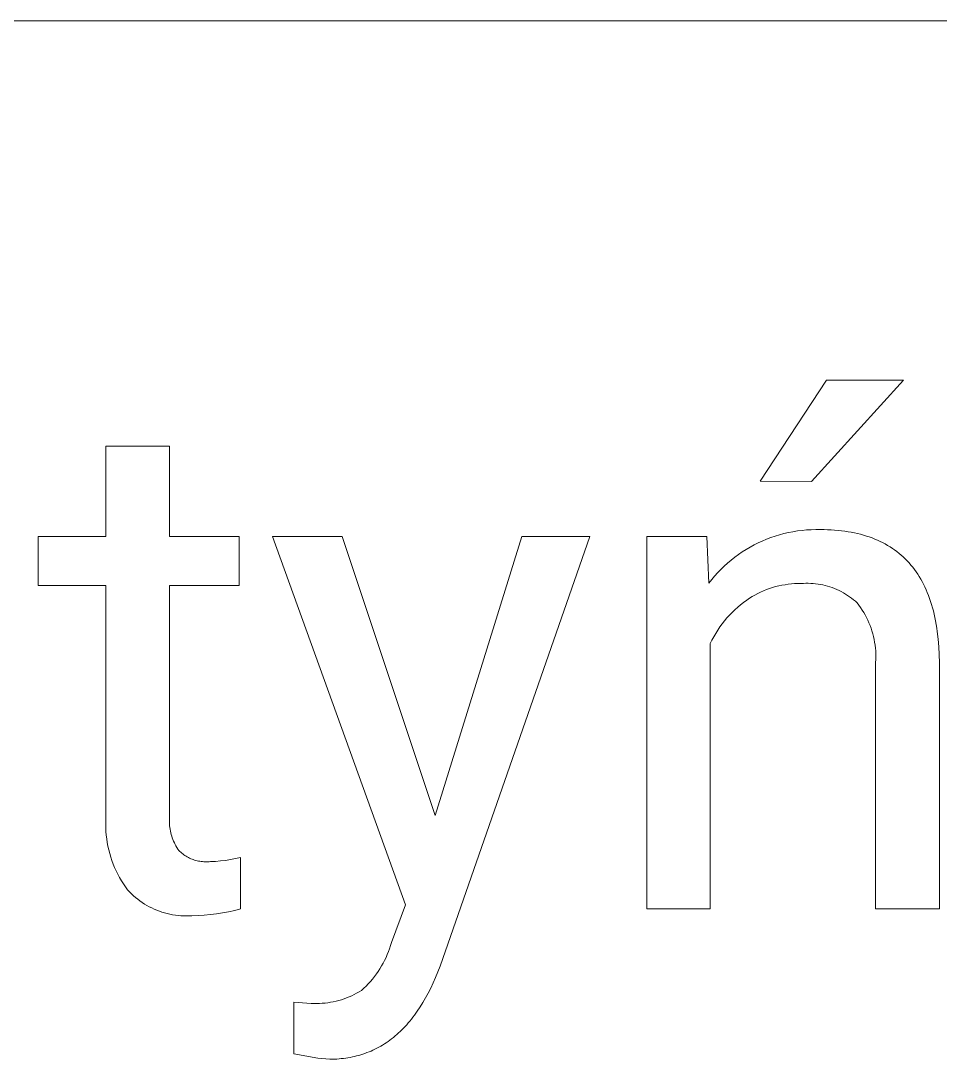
# Model space of a CAD drawing. Header units: millimetres. Extents: x 1102 to 5170, y 19 to 2862.
# Drawn here: x 4417.7 to 4488.4, y 394.4 to 474.3 of the extents above; entities that cross this region are included whole.
import ezdxf

# ---------------------------------------------------------------- set-up
doc = ezdxf.new("R2010")
doc.units = ezdxf.units.MM
doc.header["$MEASUREMENT"] = 0
doc.layers.add('Domyślny', color=7, linetype='Continuous', true_color=0x000000)

msp = doc.modelspace()

# ---------------------------------------------------------------- linework, layer by layer
at = {"layer": 'Domyślny', "color": 18, "lineweight": 15, "true_color": 0x000000}
for p, q in [((5166.084, 474.265), (3632.565, 474.265)), ((4474.551, 438.868), (4479.658, 446.63)), ((4485.578, 446.63), (4478.493, 438.854)), ((4479.658, 446.63), (4485.578, 446.63)), ((4424.231, 434.614), (4424.231, 441.55)), ((4424.231, 441.55), (4429.122, 441.55)), ((4429.122, 441.55), (4429.122, 434.614)), ((4478.493, 438.854), (4474.551, 438.868)), ((4478.126, 435.117), (4478.478, 435.137)), ((4478.478, 435.137), (4478.831, 435.146)), ((4478.831, 435.146), (4479.184, 435.142)), ((4479.184, 435.142), (4479.465, 435.14)), ((4479.465, 435.14), (4479.741, 435.132)), ((4479.741, 435.132), (4480.014, 435.12)), ((4419.016, 430.835), (4419.016, 434.614)), ((4419.016, 434.614), (4424.231, 434.614)), ((4429.122, 434.614), (4434.473, 434.614)), ((4434.473, 434.614), (4434.473, 430.835)), ((4447.271, 406.305), (4437.057, 434.618)), ((4437.057, 434.618), (4442.408, 434.618)), ((4442.408, 434.618), (4449.547, 413.16)), ((4449.547, 413.16), (4456.212, 434.618)), ((4461.455, 434.618), (4449.94, 401.578)), ((4456.212, 434.618), (4461.455, 434.618)), ((4465.826, 405.99), (4465.826, 434.614)), ((4465.826, 434.614), (4470.446, 434.614)), ((4470.446, 434.614), (4470.608, 431.024)), ((4474.719, 434.267), (4475.044, 434.403)), ((4475.044, 434.403), (4475.374, 434.529)), ((4475.374, 434.529), (4475.708, 434.643)), ((4475.708, 434.643), (4476.046, 434.745)), ((4476.046, 434.745), (4476.386, 434.836)), ((4476.386, 434.836), (4476.73, 434.916)), ((4476.73, 434.916), (4477.076, 434.984)), ((4477.076, 434.984), (4477.425, 435.04)), ((4477.425, 435.04), (4477.775, 435.084)), ((4477.775, 435.084), (4478.126, 435.117)), ((4480.014, 435.12), (4480.281, 435.102)), ((4480.281, 435.102), (4480.545, 435.08)), ((4480.545, 435.08), (4480.804, 435.052)), ((4480.804, 435.052), (4481.059, 435.02)), ((4481.059, 435.02), (4481.31, 434.982)), ((4481.31, 434.982), (4481.556, 434.94)), ((4481.556, 434.94), (4481.797, 434.892)), ((4481.797, 434.892), (4482.035, 434.84)), ((4482.035, 434.84), (4482.268, 434.782)), ((4482.268, 434.782), (4482.496, 434.72)), ((4482.496, 434.72), (4482.72, 434.652)), ((4482.72, 434.652), (4482.94, 434.58)), ((4482.94, 434.58), (4483.156, 434.502)), ((4483.156, 434.502), (4483.367, 434.42)), ((4483.367, 434.42), (4483.574, 434.332)), ((4483.574, 434.332), (4483.776, 434.24)), ((4473.171, 433.424), (4473.469, 433.614)), ((4473.469, 433.614), (4473.773, 433.793)), ((4473.773, 433.793), (4474.083, 433.961)), ((4474.083, 433.961), (4474.398, 434.12)), ((4474.398, 434.12), (4474.719, 434.267)), ((4483.776, 434.24), (4483.974, 434.142)), ((4483.974, 434.142), (4484.167, 434.04)), ((4484.167, 434.04), (4484.357, 433.932)), ((4484.357, 433.932), (4484.541, 433.82)), ((4484.541, 433.82), (4484.722, 433.702)), ((4484.722, 433.702), (4484.898, 433.58)), ((4484.898, 433.58), (4485.07, 433.452)), ((4472.05, 432.57), (4472.319, 432.798)), ((4472.319, 432.798), (4472.596, 433.016)), ((4472.596, 433.016), (4472.88, 433.225)), ((4472.88, 433.225), (4473.171, 433.424)), ((4485.07, 433.452), (4485.237, 433.32)), ((4485.237, 433.32), (4485.4, 433.182)), ((4485.4, 433.182), (4485.558, 433.04)), ((4485.558, 433.04), (4485.713, 432.892)), ((4485.713, 432.892), (4485.862, 432.74)), ((4485.862, 432.74), (4486.008, 432.582)), ((4471.29, 431.834), (4471.535, 432.088)), ((4471.535, 432.088), (4471.788, 432.333)), ((4471.788, 432.333), (4472.05, 432.57)), ((4486.008, 432.582), (4486.149, 432.42)), ((4486.149, 432.42), (4486.285, 432.252)), ((4486.285, 432.252), (4486.418, 432.08)), ((4486.418, 432.08), (4486.545, 431.902)), ((4470.608, 431.024), (4470.826, 431.302)), ((4470.826, 431.302), (4471.054, 431.572)), ((4471.054, 431.572), (4471.29, 431.834)), ((4486.545, 431.902), (4486.669, 431.719)), ((4486.669, 431.719), (4486.788, 431.532)), ((4486.788, 431.532), (4486.903, 431.339)), ((4486.903, 431.339), (4487.013, 431.142)), ((4487.013, 431.142), (4487.119, 430.939)), ((4424.231, 430.835), (4419.016, 430.835)), ((4424.231, 413.075), (4424.231, 430.835)), ((4434.473, 430.835), (4429.122, 430.835)), ((4429.122, 430.835), (4429.122, 413.061)), ((4474.812, 430.438), (4474.587, 430.338)), ((4475.041, 430.53), (4474.812, 430.438)), ((4475.272, 430.614), (4475.041, 430.53)), ((4475.507, 430.69), (4475.272, 430.614)), ((4475.744, 430.758), (4475.507, 430.69)), ((4475.983, 430.817), (4475.744, 430.758)), ((4476.224, 430.868), (4475.983, 430.817)), ((4476.466, 430.911), (4476.224, 430.868)), ((4476.71, 430.945), (4476.466, 430.911)), ((4476.955, 430.971), (4476.71, 430.945)), ((4477.201, 430.988), (4476.955, 430.971)), ((4477.447, 430.997), (4477.201, 430.988)), ((4477.693, 430.997), (4477.447, 430.997)), ((4477.881, 431.01), (4477.693, 430.997)), ((4478.069, 431.017), (4477.881, 431.01)), ((4478.258, 431.018), (4478.069, 431.017)), ((4478.446, 431.012), (4478.258, 431.018)), ((4478.634, 431), (4478.446, 431.012)), ((4478.821, 430.982), (4478.634, 431)), ((4479.008, 430.958), (4478.821, 430.982)), ((4479.194, 430.927), (4479.008, 430.958)), ((4479.378, 430.89), (4479.194, 430.927)), ((4479.562, 430.847), (4479.378, 430.89)), ((4479.743, 430.797), (4479.562, 430.847)), ((4479.923, 430.742), (4479.743, 430.797)), ((4480.101, 430.681), (4479.923, 430.742)), ((4480.277, 430.613), (4480.101, 430.681)), ((4480.451, 430.54), (4480.277, 430.613)), ((4480.622, 430.461), (4480.451, 430.54)), ((4480.79, 430.376), (4480.622, 430.461)), ((4480.955, 430.286), (4480.79, 430.376)), ((4487.119, 430.939), (4487.22, 430.732)), ((4487.22, 430.732), (4487.317, 430.519)), ((4487.317, 430.519), (4487.41, 430.302)), ((4473.284, 429.55), (4473.054, 429.369)), ((4473.521, 429.724), (4473.284, 429.55)), ((4473.725, 429.861), (4473.521, 429.724)), ((4473.935, 429.991), (4473.725, 429.861)), ((4474.148, 430.114), (4473.935, 429.991)), ((4474.366, 430.23), (4474.148, 430.114)), ((4474.587, 430.338), (4474.366, 430.23)), ((4481.117, 430.19), (4480.955, 430.286)), ((4481.276, 430.089), (4481.117, 430.19)), ((4481.432, 429.983), (4481.276, 430.089)), ((4481.583, 429.871), (4481.432, 429.983)), ((4481.731, 429.755), (4481.583, 429.871)), ((4481.875, 429.633), (4481.731, 429.755)), ((4482.015, 429.507), (4481.875, 429.633)), ((4487.41, 430.302), (4487.498, 430.079)), ((4487.498, 430.079), (4487.582, 429.852)), ((4487.582, 429.852), (4487.662, 429.619)), ((4487.662, 429.619), (4487.737, 429.382)), ((4472.401, 428.778), (4472.197, 428.567)), ((4472.612, 428.982), (4472.401, 428.778)), ((4472.829, 429.179), (4472.612, 428.982)), ((4473.054, 429.369), (4472.829, 429.179)), ((4482.15, 429.33), (4482.015, 429.507)), ((4482.28, 429.148), (4482.15, 429.33)), ((4482.403, 428.963), (4482.28, 429.148)), ((4482.52, 428.773), (4482.403, 428.963)), ((4482.631, 428.579), (4482.52, 428.773)), ((4487.737, 429.382), (4487.808, 429.139)), ((4487.808, 429.139), (4487.874, 428.892)), ((4487.874, 428.892), (4487.936, 428.639)), ((4471.811, 428.125), (4471.63, 427.894)), ((4472, 428.349), (4471.811, 428.125)), ((4472.197, 428.567), (4472, 428.349)), ((4482.735, 428.382), (4482.631, 428.579)), ((4482.832, 428.182), (4482.735, 428.382)), ((4482.923, 427.978), (4482.832, 428.182)), ((4483.006, 427.771), (4482.923, 427.978)), ((4487.936, 428.639), (4487.994, 428.382)), ((4487.994, 428.382), (4488.047, 428.119)), ((4488.047, 428.119), (4488.096, 427.851)), ((4471.135, 427.166), (4470.987, 426.912)), ((4471.292, 427.414), (4471.135, 427.166)), ((4471.457, 427.657), (4471.292, 427.414)), ((4471.63, 427.894), (4471.457, 427.657)), ((4483.083, 427.562), (4483.006, 427.771)), ((4483.153, 427.35), (4483.083, 427.562)), ((4483.215, 427.136), (4483.153, 427.35)), ((4488.096, 427.851), (4488.14, 427.579)), ((4488.14, 427.579), (4488.18, 427.301)), ((4488.18, 427.301), (4488.247, 426.731)), ((4470.847, 426.654), (4470.717, 426.391)), ((4470.717, 426.391), (4470.717, 405.99)), ((4470.987, 426.912), (4470.847, 426.654)), ((4483.271, 426.92), (4483.215, 427.136)), ((4483.319, 426.703), (4483.271, 426.92)), ((4483.36, 426.483), (4483.319, 426.703)), ((4483.393, 426.263), (4483.36, 426.483)), ((4488.247, 426.731), (4488.296, 426.141)), ((4483.419, 426.041), (4483.393, 426.263)), ((4483.438, 425.819), (4483.419, 426.041)), ((4483.449, 425.597), (4483.438, 425.819)), ((4483.452, 425.374), (4483.449, 425.597)), ((4488.296, 426.141), (4488.327, 425.531)), ((4483.437, 424.928), (4483.449, 425.151)), ((4483.437, 405.99), (4483.437, 424.928)), ((4483.449, 425.151), (4483.452, 425.374)), ((4488.327, 425.531), (4488.341, 424.901)), ((4488.341, 424.901), (4488.341, 405.99)), ((4424.214, 412.504), (4424.218, 412.789)), ((4424.218, 412.789), (4424.231, 413.075)), ((4429.114, 412.925), (4429.112, 412.788)), ((4429.112, 412.788), (4429.114, 412.651)), ((4429.122, 413.061), (4429.114, 412.925)), ((4424.22, 412.218), (4424.214, 412.504)), ((4424.235, 411.933), (4424.22, 412.218)), ((4429.114, 412.651), (4429.12, 412.514)), ((4429.12, 412.514), (4429.132, 412.378)), ((4429.132, 412.378), (4429.147, 412.242)), ((4429.147, 412.242), (4429.168, 412.106)), ((4429.168, 412.106), (4429.193, 411.972)), ((4424.26, 411.648), (4424.235, 411.933)), ((4424.294, 411.365), (4424.26, 411.648)), ((4424.338, 411.083), (4424.294, 411.365)), ((4429.193, 411.972), (4429.223, 411.838)), ((4429.223, 411.838), (4429.257, 411.706)), ((4429.257, 411.706), (4429.296, 411.574)), ((4429.296, 411.574), (4429.34, 411.444)), ((4429.34, 411.444), (4429.387, 411.316)), ((4429.387, 411.316), (4429.439, 411.19)), ((4429.439, 411.19), (4429.496, 411.065)), ((4424.391, 410.802), (4424.338, 411.083)), ((4424.454, 410.523), (4424.391, 410.802)), ((4424.526, 410.247), (4424.454, 410.523)), ((4429.496, 411.065), (4429.556, 410.942)), ((4429.556, 410.942), (4429.621, 410.821)), ((4429.621, 410.821), (4429.69, 410.703)), ((4429.69, 410.703), (4429.763, 410.587)), ((4429.763, 410.587), (4429.84, 410.474)), ((4429.84, 410.474), (4429.913, 410.402)), ((4429.913, 410.402), (4429.989, 410.334)), ((4424.607, 409.973), (4424.526, 410.247)), ((4424.697, 409.702), (4424.607, 409.973)), ((4424.796, 409.434), (4424.697, 409.702)), ((4429.989, 410.334), (4430.067, 410.267)), ((4430.067, 410.267), (4430.147, 410.204)), ((4430.147, 410.204), (4430.229, 410.143)), ((4430.229, 410.143), (4430.314, 410.086)), ((4430.314, 410.086), (4430.4, 410.031)), ((4430.4, 410.031), (4430.489, 409.979)), ((4430.489, 409.979), (4430.579, 409.931)), ((4430.579, 409.931), (4430.67, 409.885)), ((4430.67, 409.885), (4430.763, 409.843)), ((4430.763, 409.843), (4430.858, 409.804)), ((4430.858, 409.804), (4430.954, 409.769)), ((4430.954, 409.769), (4431.051, 409.736)), ((4431.051, 409.736), (4431.149, 409.708)), ((4431.149, 409.708), (4431.248, 409.682)), ((4431.248, 409.682), (4431.348, 409.66)), ((4431.348, 409.66), (4431.449, 409.641)), ((4431.449, 409.641), (4431.55, 409.626)), ((4431.55, 409.626), (4431.652, 409.615)), ((4431.652, 409.615), (4431.754, 409.607)), ((4431.754, 409.607), (4431.856, 409.603)), ((4431.856, 409.603), (4431.958, 409.602)), ((4431.958, 409.602), (4432.06, 409.604)), ((4432.06, 409.604), (4432.163, 409.611)), ((4432.163, 409.611), (4432.264, 409.62)), ((4432.264, 409.62), (4432.656, 409.639)), ((4432.656, 409.639), (4433.048, 409.671)), ((4433.048, 409.671), (4433.437, 409.716)), ((4433.437, 409.716), (4433.825, 409.775)), ((4433.825, 409.775), (4434.211, 409.847)), ((4434.211, 409.847), (4434.594, 409.932)), ((4434.594, 409.932), (4434.594, 405.99)), ((4424.904, 409.169), (4424.796, 409.434)), ((4425.021, 408.909), (4424.904, 409.169)), ((4425.146, 408.652), (4425.021, 408.909)), ((4425.28, 408.4), (4425.146, 408.652)), ((4425.422, 408.152), (4425.28, 408.4)), ((4425.573, 407.909), (4425.422, 408.152)), ((4425.731, 407.672), (4425.573, 407.909)), ((4425.897, 407.439), (4425.731, 407.672)), ((4426.043, 407.285), (4425.897, 407.439)), ((4426.194, 407.136), (4426.043, 407.285)), ((4426.349, 406.992), (4426.194, 407.136)), ((4426.51, 406.854), (4426.349, 406.992)), ((4426.675, 406.722), (4426.51, 406.854)), ((4426.845, 406.595), (4426.675, 406.722)), ((4427.019, 406.474), (4426.845, 406.595)), ((4427.198, 406.359), (4427.019, 406.474)), ((4427.38, 406.251), (4427.198, 406.359)), ((4427.566, 406.149), (4427.38, 406.251)), ((4427.755, 406.054), (4427.566, 406.149)), ((4427.947, 405.965), (4427.755, 406.054)), ((4428.143, 405.883), (4427.947, 405.965)), ((4428.341, 405.807), (4428.143, 405.883)), ((4428.541, 405.739), (4428.341, 405.807)), ((4428.744, 405.678), (4428.541, 405.739)), ((4428.949, 405.623), (4428.744, 405.678)), ((4429.156, 405.576), (4428.949, 405.623)), ((4432.736, 405.6), (4432.264, 405.541)), ((4433.205, 405.674), (4432.736, 405.6)), ((4433.672, 405.764), (4433.205, 405.674)), ((4434.135, 405.869), (4433.672, 405.764)), ((4434.594, 405.99), (4434.135, 405.869)), ((4446.188, 403.393), (4447.271, 406.305)), ((4470.717, 405.99), (4465.826, 405.99)), ((4488.341, 405.99), (4483.437, 405.99)), ((4429.364, 405.536), (4429.156, 405.576)), ((4429.573, 405.504), (4429.364, 405.536)), ((4429.784, 405.478), (4429.573, 405.504)), ((4429.995, 405.46), (4429.784, 405.478)), ((4430.207, 405.449), (4429.995, 405.46)), ((4430.418, 405.446), (4430.207, 405.449)), ((4430.63, 405.45), (4430.418, 405.446)), ((4430.842, 405.461), (4430.63, 405.45)), ((4431.317, 405.472), (4430.842, 405.461)), ((4431.791, 405.499), (4431.317, 405.472)), ((4432.264, 405.541), (4431.791, 405.499)), ((4446.121, 403.158), (4446.188, 403.393)), ((4445.776, 402.244), (4445.873, 402.468)), ((4445.873, 402.468), (4445.963, 402.695)), ((4445.963, 402.695), (4446.046, 402.925)), ((4446.046, 402.925), (4446.121, 403.158)), ((4445.439, 401.593), (4445.558, 401.806)), ((4445.558, 401.806), (4445.671, 402.023)), ((4445.671, 402.023), (4445.776, 402.244)), ((4444.893, 400.783), (4445.039, 400.979)), ((4445.039, 400.979), (4445.179, 401.179)), ((4445.179, 401.179), (4445.313, 401.384)), ((4445.313, 401.384), (4445.439, 401.593)), ((4449.77, 401.138), (4449.593, 400.711)), ((4449.94, 401.578), (4449.77, 401.138)), ((4444.067, 399.884), (4444.244, 400.053)), ((4444.244, 400.053), (4444.415, 400.227)), ((4444.415, 400.227), (4444.58, 400.407)), ((4444.58, 400.407), (4444.74, 400.593)), ((4444.74, 400.593), (4444.893, 400.783)), ((4449.41, 400.299), (4449.221, 399.901)), ((4449.593, 400.711), (4449.41, 400.299)), ((4442.745, 399.142), (4442.943, 399.223)), ((4442.943, 399.223), (4443.137, 399.31)), ((4443.137, 399.31), (4443.329, 399.403)), ((4443.329, 399.403), (4443.518, 399.503)), ((4443.518, 399.503), (4443.703, 399.61)), ((4443.703, 399.61), (4443.885, 399.722)), ((4443.885, 399.722), (4444.067, 399.884)), ((4449.026, 399.517), (4448.824, 399.147)), ((4449.221, 399.901), (4449.026, 399.517)), ((4438.696, 394.845), (4438.696, 398.814)), ((4438.696, 398.814), (4440.024, 398.719)), ((4440.024, 398.719), (4440.237, 398.71)), ((4440.237, 398.71), (4440.451, 398.707)), ((4440.451, 398.707), (4440.664, 398.711)), ((4440.664, 398.711), (4440.877, 398.723)), ((4440.877, 398.723), (4441.09, 398.742)), ((4441.09, 398.742), (4441.302, 398.767)), ((4441.302, 398.767), (4441.513, 398.8)), ((4441.513, 398.8), (4441.722, 398.84)), ((4441.722, 398.84), (4441.931, 398.887)), ((4441.931, 398.887), (4442.137, 398.94)), ((4442.137, 398.94), (4442.342, 399.001)), ((4442.342, 399.001), (4442.545, 399.068)), ((4442.545, 399.068), (4442.745, 399.142)), ((4448.403, 398.448), (4448.184, 398.12)), ((4448.617, 398.791), (4448.403, 398.448)), ((4448.824, 399.147), (4448.617, 398.791)), ((4447.843, 397.654), (4447.726, 397.505)), ((4447.958, 397.806), (4447.843, 397.654)), ((4448.184, 398.12), (4447.958, 397.806)), ((4447.12, 396.816), (4446.994, 396.688)), ((4447.244, 396.947), (4447.12, 396.816)), ((4447.367, 397.081), (4447.244, 396.947)), ((4447.488, 397.219), (4447.367, 397.081)), ((4447.608, 397.36), (4447.488, 397.219)), ((4447.726, 397.505), (4447.608, 397.36)), ((4446.342, 396.103), (4446.207, 395.997)), ((4446.476, 396.213), (4446.342, 396.103)), ((4446.608, 396.327), (4446.476, 396.213)), ((4446.738, 396.444), (4446.608, 396.327)), ((4446.867, 396.564), (4446.738, 396.444)), ((4446.994, 396.688), (4446.867, 396.564)), ((4445.072, 395.27), (4444.923, 395.195)), ((4445.219, 395.349), (4445.072, 395.27)), ((4445.365, 395.431), (4445.219, 395.349)), ((4445.509, 395.516), (4445.365, 395.431)), ((4445.652, 395.605), (4445.509, 395.516)), ((4445.793, 395.698), (4445.652, 395.605)), ((4445.933, 395.794), (4445.793, 395.698)), ((4446.071, 395.894), (4445.933, 395.794)), ((4446.207, 395.997), (4446.071, 395.894)), ((4440.525, 394.506), (4438.696, 394.845)), ((4441.446, 394.425), (4440.525, 394.506)), ((4441.627, 394.427), (4441.446, 394.425)), ((4441.807, 394.432), (4441.627, 394.427)), ((4441.984, 394.441), (4441.807, 394.432)), ((4442.161, 394.453), (4441.984, 394.441)), ((4442.335, 394.469), (4442.161, 394.453)), ((4442.509, 394.488), (4442.335, 394.469)), ((4442.68, 394.511), (4442.509, 394.488)), ((4442.85, 394.537), (4442.68, 394.511)), ((4443.019, 394.566), (4442.85, 394.537)), ((4443.186, 394.6), (4443.019, 394.566)), ((4443.352, 394.636), (4443.186, 394.6)), ((4443.516, 394.676), (4443.352, 394.636)), ((4443.678, 394.72), (4443.516, 394.676)), ((4443.839, 394.767), (4443.678, 394.72)), ((4443.999, 394.818), (4443.839, 394.767)), ((4444.157, 394.872), (4443.999, 394.818)), ((4444.313, 394.93), (4444.157, 394.872)), ((4444.468, 394.991), (4444.313, 394.93)), ((4444.621, 395.055), (4444.468, 394.991)), ((4444.773, 395.123), (4444.621, 395.055)), ((4444.923, 395.195), (4444.773, 395.123))]:
    msp.add_line(p, q, dxfattribs=at)

doc.saveas('drawing.dxf')
